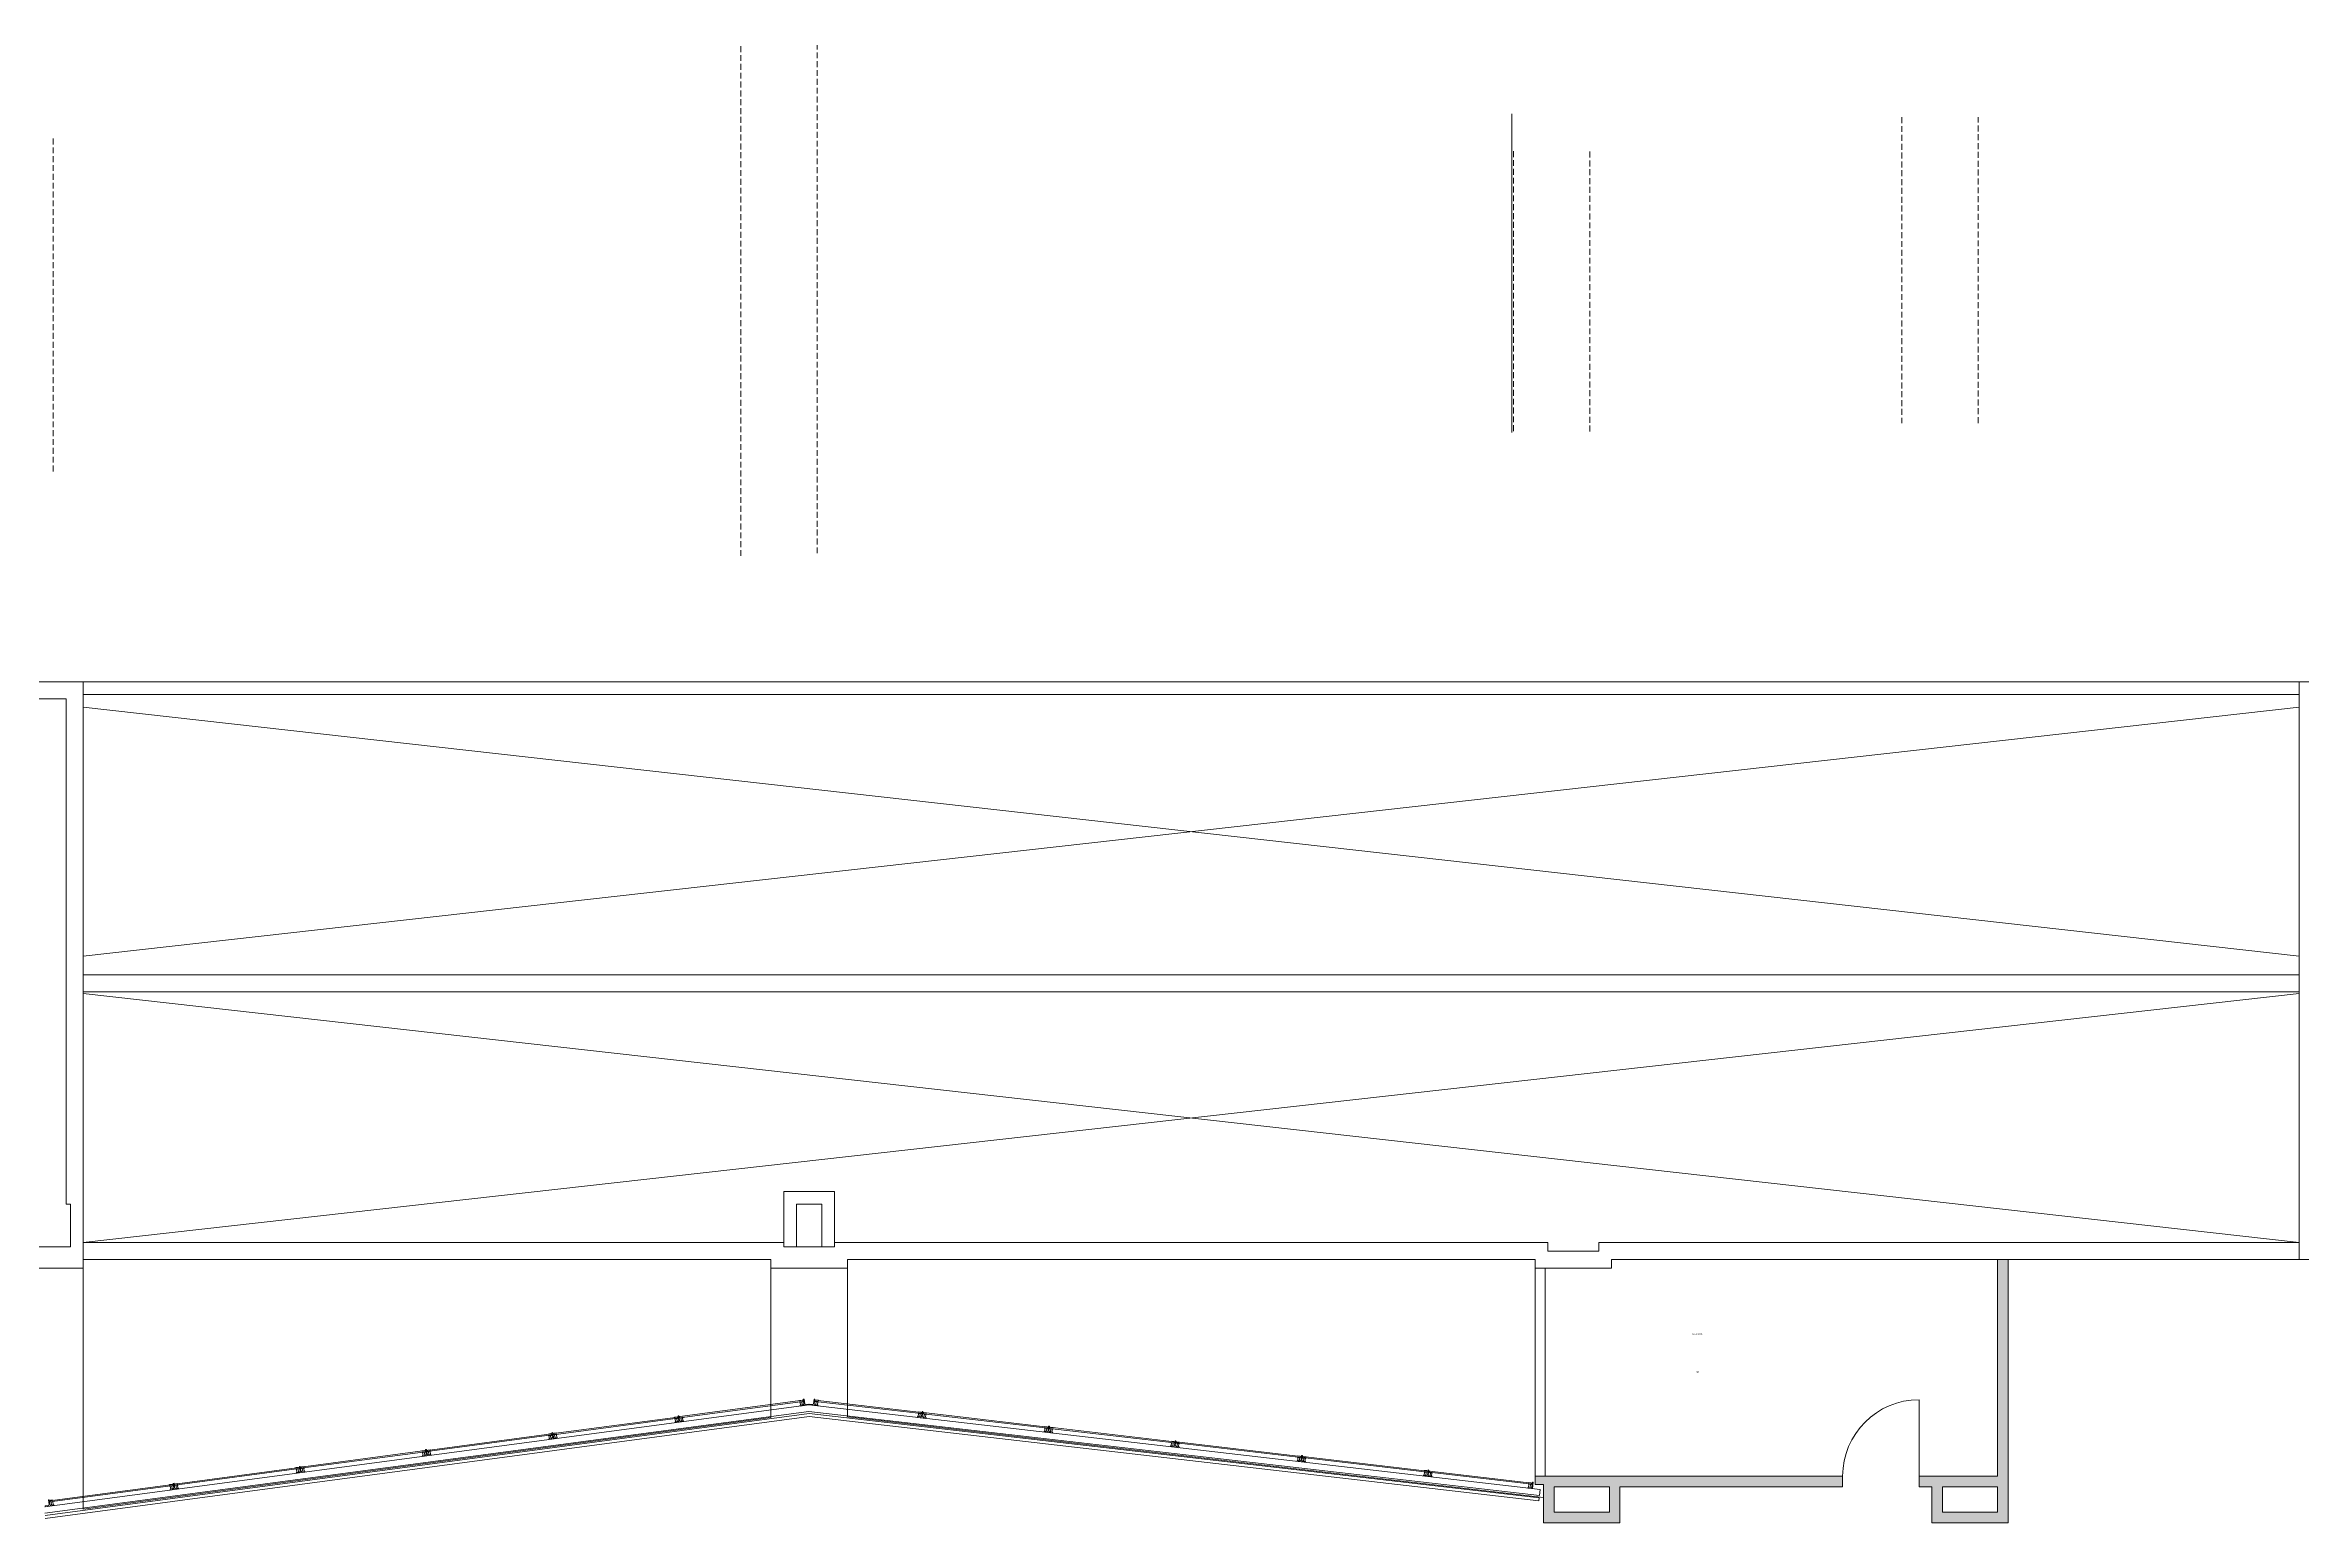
# Model space of a CAD drawing. Header units: inches. Extents: x -31774 to -27465, y 9140 to 11717.
# Drawn here: x -29991 to -28927, y 9804 to 10499 of the extents above; entities that cross this region are included whole.
import ezdxf

# ---------------------------------------------------------------- set-up
doc = ezdxf.new("R2010")
doc.units = ezdxf.units.IN
doc.header["$LTSCALE"] = 5.55
doc.header["$MEASUREMENT"] = 0
doc.linetypes.add('HIDDEN2', pattern=[0.75, 0.5, -0.25])
doc.layers.get('0').update_dxf_attribs({"lineweight": 18})
for name, color, linetype, lineweight in [('00-A+P Awall Full 2nd Level', 8, 'Continuous', 18), ('00-A+P New Door', 2, 'Continuous', 18), ('00-A+P New Floor Line', 5, 'Continuous', 18), ('00-A+P New Rails', 2, 'Continuous', 18), ('00-A+P New Wall', 3, 'Continuous', 18), ('00-A+P NEW WALL HATCH', 253, 'Continuous', 18), ('00-RCP-Bridge Below', 4, 'Continuous', 18), ('A-FLOR-BYND', 8, 'Continuous', 18), ('A-WALL-FULL', 8, 'Continuous', 18), ('A-WALL-FULL-ACC', 8, 'Continuous', 18), ('Beams', 4, 'Continuous', 18)]:
    doc.layers.add(name, color=color, linetype=linetype, lineweight=lineweight)
doc.styles.add('@Arial Unicode MS', font='@Arial Unicode MS')

msp = doc.modelspace()

# ---------------------------------------------------------------- hatches: boundary and pattern name
at = {"layer": '00-A+P NEW WALL HATCH', "linetype": 'Continuous', "lineweight": 0}
h = msp.add_hatch(color=253, dxfattribs=at)
h.paths.add_polyline_path([(-29066.1, 9927.5), (-29071.1, 9927.5), (-29071.1, 9825.5), (-29108.1, 9825.5), (-29108.1, 9820.5), (-29102.1, 9820.5), (-29102.1, 9803.5), (-29066.1, 9803.5)])
h.paths.add_polyline_path([(-29071.1, 9820.5), (-29071.1, 9808.5), (-29097.1, 9808.5), (-29097.1, 9820.5)])
h = msp.add_hatch(color=253, dxfattribs=at)
h.paths.add_polyline_path([(-29144.1, 9825.5), (-29280, 9825.5), (-29289, 9825.5), (-29289, 9821.5), (-29285, 9821.5), (-29285, 9803.5), (-29249, 9803.5), (-29249, 9820.5), (-29144.1, 9820.5)])
h.paths.add_polyline_path([(-29254, 9820.5), (-29254, 9808.5), (-29280, 9808.5), (-29280, 9820.5)])

# ---------------------------------------------------------------- linework, layer by layer
at = {"color": 5, "linetype": 'HIDDEN2', "lineweight": 18}
for p, q in [((-29663.2, 10258.8), (-29663.2, 10499)), ((-29627.2, 10260.1), (-29627.2, 10499.3)), ((-29987.2, 10298.6), (-29987.2, 10455.6)), ((-29116.2, 10465.4), (-29116.2, 10321.4)), ((-29080.2, 10321.4), (-29080.2, 10465.4)), ((-29299.2, 10449.4), (-29299.2, 10317.4)), ((-29263.2, 10317.4), (-29263.2, 10449.4))]:
    msp.add_line(p, q, dxfattribs=at)
at = {"layer": '00-A+P Awall Full 2nd Level'}
for p, q in [((-29289, 9825.5), (-29289, 9923.5)), ((-29284.2, 9825.5), (-29284.2, 9923.5))]:
    msp.add_line(p, q, dxfattribs=at)
at = {"layer": '00-A+P New Door'}
msp.add_line((-29108.1, 9825.5), (-29108.1, 9861.5), dxfattribs=at)
msp.add_arc((-29108.1, 9825.5), 36, 90, 180, dxfattribs=at)
at = {"layer": '00-A+P New Floor Line', "color": 2, "lineweight": 18}
for p, q in [((-29973, 9809.9), (-29973, 9923.5)), ((-29649, 9853.1), (-29649, 9923.5)), ((-29613, 9853.4), (-29613, 9923.5))]:
    msp.add_line(p, q, dxfattribs=at)
at = {"layer": '00-A+P New Floor Line'}
for p, q in [((-29973, 9809.9), (-29649, 9853.1)), ((-29285, 9815.5), (-29613, 9853.4))]:
    msp.add_line(p, q, dxfattribs=at)
at = {"layer": '00-A+P New Rails'}
for p, q in [((-29634, 9861.2), (-29692, 9853.5)), ((-29633.9, 9860.7), (-29692, 9853)), ((-29578.2, 9855), (-29628.2, 9860.7)), ((-29578.1, 9855.5), (-29628.1, 9861.2)), ((-29692.9, 9853.3), (-29751.5, 9845.5)), ((-29692.8, 9852.8), (-29751.4, 9845)), ((-29518.6, 9848.1), (-29577.3, 9854.9)), ((-29518.5, 9848.6), (-29577.2, 9855.4)), ((-29752.4, 9845.4), (-29811, 9837.6)), ((-29752.3, 9844.9), (-29810.9, 9837.1)), ((-29459, 9841.2), (-29517.7, 9848)), ((-29458.9, 9841.7), (-29517.6, 9848.5)), ((-29399.3, 9834.3), (-29458.1, 9841.1)), ((-29399.3, 9834.8), (-29458, 9841.6)), ((-29871.3, 9829.6), (-29929.9, 9821.7)), ((-29871.3, 9829.1), (-29929.9, 9821.2)), ((-29811.9, 9837.5), (-29870.5, 9829.7)), ((-29811.8, 9837), (-29870.4, 9829.2)), ((-29339.7, 9827.4), (-29398.5, 9834.2)), ((-29339.7, 9827.9), (-29398.4, 9834.7)), ((-29988.7, 9813.9), (-29930.8, 9821.6)), ((-29988.7, 9813.4), (-29930.7, 9821.1)), ((-29338.9, 9827.3), (-29290.6, 9821.7)), ((-29338.8, 9827.8), (-29290.5, 9822.2)), ((-29287.2, 9813.8), (-29287, 9815.3))]:
    msp.add_line(p, q, dxfattribs=at)
at = {"layer": '00-A+P New Rails', "color": 2, "lineweight": 18}
for p, q in [((-29634.3, 9861.3), (-29635.5, 9861.1)), ((-29635.5, 9861), (-29634.3, 9861.2)), ((-29635.5, 9861), (-29635.5, 9861.1)), ((-29635.5, 9860.5), (-29634.2, 9860.7)), ((-29635.4, 9860.4), (-29635.5, 9860.5)), ((-29634.2, 9860.5), (-29635.4, 9860.4)), ((-29635, 9858.9), (-29635.2, 9860.4)), ((-29634.3, 9859), (-29634.5, 9860.5)), ((-29634.3, 9861.2), (-29634.3, 9861.3)), ((-29634.2, 9860.5), (-29634.2, 9860.7)), ((-29633.9, 9861.1), (-29634, 9861.2)), ((-29633.9, 9860.8), (-29633.9, 9861.1)), ((-29633.9, 9860.7), (-29633.9, 9860.8)), ((-29633.4, 9861.8), (-29633.8, 9861.7)), ((-29633.8, 9861.7), (-29633.8, 9861.7)), ((-29633.8, 9861.7), (-29633.5, 9859.5)), ((-29633.1, 9859.5), (-29633.4, 9861.8)), ((-29628.7, 9861.8), (-29629, 9859.6)), ((-29628.3, 9861.8), (-29628.7, 9861.8)), ((-29628.7, 9861.8), (-29628.7, 9861.8)), ((-29628.6, 9859.5), (-29628.3, 9861.8)), ((-29628.3, 9860.8), (-29628.2, 9861.2)), ((-29628.3, 9860.8), (-29628.2, 9860.7)), ((-29628.2, 9861.2), (-29628.1, 9861.2)), ((-29626.7, 9860.6), (-29627.9, 9860.7)), ((-29627.9, 9860.6), (-29627.9, 9860.7)), ((-29627.9, 9860.6), (-29626.7, 9860.4)), ((-29627.8, 9861.3), (-29626.6, 9861.2)), ((-29627.8, 9861.2), (-29627.8, 9861.3)), ((-29626.6, 9861.1), (-29627.8, 9861.2)), ((-29627.8, 9859.1), (-29627.7, 9860.6)), ((-29627.1, 9859), (-29626.9, 9860.5)), ((-29626.7, 9860.4), (-29626.7, 9860.6)), ((-29626.6, 9861.1), (-29626.6, 9861.2)), ((-29631, 9855), (-29991, 9807)), ((-29631, 9853.5), (-29991, 9805.5)), ((-29693.2, 9853.4), (-29694.5, 9853.3)), ((-29694.5, 9853.1), (-29693.2, 9853.3)), ((-29694.5, 9853.1), (-29694.5, 9853.3)), ((-29694.4, 9852.6), (-29693.2, 9852.8)), ((-29693.1, 9852.7), (-29694.4, 9852.5)), ((-29694.4, 9852.5), (-29694.4, 9852.6)), ((-29692.8, 9851.2), (-29694.2, 9851)), ((-29694.1, 9850.7), (-29694.2, 9851)), ((-29693.9, 9851.1), (-29694.1, 9852.5)), ((-29694.1, 9850.7), (-29690.2, 9851.2)), ((-29690.2, 9851.2), (-29694.1, 9850.7)), ((-29693.2, 9851.2), (-29693.4, 9852.6)), ((-29693.2, 9853.3), (-29693.2, 9853.4)), ((-29693.1, 9852.7), (-29693.2, 9852.8)), ((-29692.8, 9853.3), (-29692.9, 9853.3)), ((-29692.8, 9852.9), (-29692.8, 9853.3)), ((-29692.8, 9852.8), (-29692.8, 9852.9)), ((-29692.4, 9853.9), (-29692.7, 9853.9)), ((-29692.7, 9853.9), (-29692.7, 9853.9)), ((-29692.7, 9853.9), (-29692.4, 9851.6)), ((-29692.1, 9851.7), (-29692.4, 9853.9)), ((-29692.1, 9853.4), (-29692, 9853.5)), ((-29692, 9853), (-29692.1, 9853.4)), ((-29692, 9853), (-29692, 9853)), ((-29691.7, 9853.6), (-29690.5, 9853.8)), ((-29690.5, 9853.7), (-29691.7, 9853.5)), ((-29691.7, 9853.5), (-29691.7, 9853.6)), ((-29690.4, 9853.2), (-29691.7, 9853)), ((-29691.6, 9852.9), (-29691.7, 9853)), ((-29691.6, 9852.9), (-29690.4, 9853)), ((-29690.2, 9851.6), (-29691.6, 9851.4)), ((-29691.2, 9851.4), (-29691.4, 9852.9)), ((-29690.5, 9851.5), (-29690.7, 9853)), ((-29690.5, 9853.7), (-29690.5, 9853.8)), ((-29690.4, 9853), (-29690.4, 9853.2)), ((-29690.2, 9851.2), (-29690.2, 9851.6)), ((-29633.8, 9859.1), (-29635.2, 9858.9)), ((-29635.2, 9858.5), (-29631.2, 9859)), ((-29631.2, 9859), (-29635.2, 9858.5)), ((-29635.2, 9858.5), (-29635.2, 9858.9)), ((-29631.3, 9859.4), (-29632.7, 9859.2)), ((-29631.2, 9859), (-29631.3, 9859.4)), ((-29287, 9815.3), (-29631, 9855)), ((-29287.2, 9813.8), (-29631, 9853.5)), ((-29630.9, 9859), (-29630.8, 9859.4)), ((-29630.9, 9859), (-29626.9, 9858.6)), ((-29626.9, 9858.6), (-29630.9, 9859)), ((-29629.4, 9859.2), (-29630.8, 9859.4)), ((-29626.8, 9858.9), (-29628.3, 9859.1)), ((-29626.9, 9858.6), (-29626.8, 9858.9)), ((-29578.5, 9853.4), (-29579.9, 9853.5)), ((-29579.9, 9853.1), (-29579.9, 9853.5)), ((-29579.9, 9853.1), (-29576, 9852.7)), ((-29576, 9852.7), (-29579.9, 9853.1)), ((-29579.7, 9855.6), (-29579.6, 9855.8)), ((-29579.7, 9855.6), (-29578.4, 9855.5)), ((-29579.7, 9855.1), (-29578.5, 9855)), ((-29579.7, 9855), (-29579.7, 9855.1)), ((-29578.5, 9854.9), (-29579.7, 9855)), ((-29578.4, 9855.6), (-29579.6, 9855.8)), ((-29579.6, 9853.5), (-29579.5, 9855)), ((-29578.9, 9853.4), (-29578.7, 9854.9)), ((-29578.5, 9854.9), (-29578.5, 9855)), ((-29578.4, 9855.5), (-29578.4, 9855.6)), ((-29578.2, 9855), (-29578.1, 9855)), ((-29577.8, 9855.9), (-29578.1, 9853.7)), ((-29578, 9855.4), (-29578.1, 9855.5)), ((-29578.1, 9855), (-29578, 9855.4)), ((-29577.4, 9855.9), (-29577.8, 9855.9)), ((-29577.8, 9855.9), (-29577.8, 9855.9)), ((-29577.7, 9853.6), (-29577.4, 9855.9)), ((-29577.3, 9855.3), (-29577.2, 9855.4)), ((-29577.3, 9854.9), (-29577.3, 9855.3)), ((-29577.3, 9854.9), (-29577.3, 9854.9)), ((-29575.9, 9853.1), (-29577.3, 9853.2)), ((-29575.7, 9854.7), (-29577, 9854.8)), ((-29577, 9854.7), (-29577, 9854.8)), ((-29577, 9854.7), (-29575.7, 9854.6)), ((-29576.9, 9855.4), (-29575.7, 9855.3)), ((-29576.9, 9855.3), (-29576.9, 9855.4)), ((-29575.7, 9855.2), (-29576.9, 9855.3)), ((-29576.9, 9853.2), (-29576.7, 9854.7)), ((-29576.2, 9853.1), (-29576, 9854.6)), ((-29576, 9852.7), (-29575.9, 9853.1)), ((-29575.7, 9855.2), (-29575.7, 9855.3)), ((-29575.7, 9854.6), (-29575.7, 9854.7)), ((-29752.7, 9845.5), (-29753.9, 9845.3)), ((-29753.9, 9845.2), (-29752.7, 9845.4)), ((-29753.9, 9845.2), (-29753.9, 9845.3)), ((-29753.9, 9844.7), (-29752.6, 9844.9)), ((-29753.8, 9844.6), (-29753.9, 9844.7)), ((-29752.6, 9844.7), (-29753.8, 9844.6)), ((-29753.4, 9843.1), (-29753.6, 9844.6)), ((-29752.2, 9843.3), (-29753.6, 9843.1)), ((-29753.6, 9842.7), (-29749.6, 9843.3)), ((-29749.6, 9843.3), (-29753.6, 9842.7)), ((-29753.6, 9842.7), (-29753.6, 9843.1)), ((-29752.7, 9843.2), (-29752.9, 9844.7)), ((-29752.7, 9845.4), (-29752.7, 9845.5)), ((-29752.6, 9844.7), (-29752.6, 9844.9)), ((-29752.3, 9845.4), (-29752.4, 9845.4)), ((-29752.3, 9845), (-29752.3, 9845.4)), ((-29752.3, 9844.9), (-29752.3, 9845)), ((-29751.8, 9846), (-29752.2, 9845.9)), ((-29752.2, 9845.9), (-29752.2, 9845.9)), ((-29752.2, 9845.9), (-29751.9, 9843.7)), ((-29751.5, 9843.8), (-29751.8, 9846)), ((-29751.5, 9845.1), (-29751.6, 9845.5)), ((-29751.6, 9845.5), (-29751.5, 9845.5)), ((-29751.5, 9845.1), (-29751.4, 9845)), ((-29751.2, 9845.7), (-29750, 9845.9)), ((-29750, 9845.7), (-29751.2, 9845.6)), ((-29751.2, 9845.6), (-29751.2, 9845.7)), ((-29749.9, 9845.2), (-29751.1, 9845.1)), ((-29751.1, 9844.9), (-29749.9, 9845.1)), ((-29751.1, 9844.9), (-29751.1, 9845.1)), ((-29749.7, 9843.6), (-29751.1, 9843.4)), ((-29750.7, 9843.5), (-29750.9, 9845)), ((-29749.9, 9843.6), (-29750.1, 9845.1)), ((-29750, 9845.7), (-29750, 9845.9)), ((-29749.9, 9845.1), (-29749.9, 9845.2)), ((-29749.6, 9843.3), (-29749.7, 9843.6)), ((-29518.9, 9846.5), (-29520.3, 9846.6)), ((-29520.3, 9846.3), (-29520.3, 9846.6)), ((-29520.3, 9846.3), (-29516.4, 9845.8)), ((-29516.4, 9845.8), (-29520.3, 9846.3)), ((-29520.1, 9848.2), (-29518.9, 9848.1)), ((-29520.1, 9848.1), (-29520.1, 9848.2)), ((-29518.9, 9848), (-29520.1, 9848.1)), ((-29518.8, 9848.7), (-29520, 9848.9)), ((-29520, 9848.7), (-29520, 9848.9)), ((-29520, 9848.7), (-29518.8, 9848.6)), ((-29520, 9846.6), (-29519.9, 9848.1)), ((-29519.3, 9846.5), (-29519.1, 9848)), ((-29518.9, 9848), (-29518.9, 9848.1)), ((-29518.8, 9848.6), (-29518.8, 9848.7)), ((-29518.6, 9848.1), (-29518.5, 9848.1)), ((-29518.4, 9848.5), (-29518.5, 9848.6)), ((-29518.5, 9848.1), (-29518.4, 9848.5)), ((-29518.2, 9849), (-29518.4, 9846.8)), ((-29517.8, 9849), (-29518.2, 9849)), ((-29518.2, 9849), (-29518.2, 9849)), ((-29518.1, 9846.8), (-29517.8, 9849)), ((-29517.7, 9848.4), (-29517.6, 9848.5)), ((-29517.7, 9848), (-29517.7, 9848.4)), ((-29517.7, 9848), (-29517.7, 9848)), ((-29516.3, 9846.2), (-29517.7, 9846.3)), ((-29516.1, 9847.8), (-29517.4, 9847.9)), ((-29517.4, 9847.8), (-29517.4, 9847.9)), ((-29517.4, 9847.8), (-29516.1, 9847.7)), ((-29517.3, 9848.6), (-29516.1, 9848.4)), ((-29517.3, 9848.4), (-29517.3, 9848.6)), ((-29516.1, 9848.3), (-29517.3, 9848.4)), ((-29517.3, 9846.3), (-29517.1, 9847.8)), ((-29516.6, 9846.2), (-29516.4, 9847.7)), ((-29516.4, 9845.8), (-29516.3, 9846.2)), ((-29516.1, 9848.3), (-29516.1, 9848.4)), ((-29516.1, 9847.7), (-29516.1, 9847.8)), ((-29459.3, 9839.6), (-29460.7, 9839.7)), ((-29460.7, 9839.4), (-29460.7, 9839.7)), ((-29460.7, 9839.4), (-29456.8, 9838.9)), ((-29456.8, 9838.9), (-29460.7, 9839.4)), ((-29460.5, 9841.4), (-29459.3, 9841.2)), ((-29460.5, 9841.2), (-29460.5, 9841.4)), ((-29459.3, 9841.1), (-29460.5, 9841.2)), ((-29459.2, 9841.8), (-29460.4, 9842)), ((-29460.4, 9841.9), (-29460.4, 9842)), ((-29460.4, 9841.9), (-29459.2, 9841.7)), ((-29460.4, 9839.7), (-29460.3, 9841.2)), ((-29459.7, 9839.6), (-29459.5, 9841.1)), ((-29459.3, 9841.1), (-29459.3, 9841.2)), ((-29459.2, 9841.7), (-29459.2, 9841.8)), ((-29459, 9841.2), (-29458.9, 9841.2)), ((-29458.8, 9841.6), (-29458.9, 9841.7)), ((-29458.9, 9841.2), (-29458.8, 9841.6)), ((-29458.6, 9842.1), (-29458.8, 9839.9)), ((-29458.2, 9842.1), (-29458.6, 9842.1)), ((-29458.6, 9842.1), (-29458.6, 9842.1)), ((-29458.5, 9839.9), (-29458.2, 9842.1)), ((-29458.1, 9841.5), (-29458, 9841.6)), ((-29458.1, 9841.1), (-29458.1, 9841.5)), ((-29458.1, 9841.1), (-29458.1, 9841.1)), ((-29456.7, 9839.3), (-29458.1, 9839.4)), ((-29456.5, 9840.9), (-29457.8, 9841)), ((-29457.8, 9840.9), (-29457.8, 9841)), ((-29457.8, 9840.9), (-29456.5, 9840.8)), ((-29457.7, 9841.7), (-29456.5, 9841.5)), ((-29457.7, 9841.5), (-29457.7, 9841.7)), ((-29456.5, 9841.4), (-29457.7, 9841.5)), ((-29457.7, 9839.4), (-29457.5, 9840.9)), ((-29457, 9839.3), (-29456.8, 9840.8)), ((-29456.8, 9838.9), (-29456.7, 9839.3)), ((-29456.5, 9841.4), (-29456.5, 9841.5)), ((-29456.5, 9840.8), (-29456.5, 9840.9)), ((-29871.7, 9829.6), (-29872.9, 9829.5)), ((-29872.9, 9829.3), (-29871.6, 9829.5)), ((-29872.9, 9829.3), (-29872.9, 9829.5)), ((-29872.8, 9828.8), (-29871.6, 9829)), ((-29871.6, 9828.9), (-29872.8, 9828.7)), ((-29872.8, 9828.7), (-29872.8, 9828.8)), ((-29872.3, 9827.3), (-29872.5, 9828.8)), ((-29871.6, 9827.4), (-29871.8, 9828.9)), ((-29871.6, 9829.5), (-29871.7, 9829.6)), ((-29871.6, 9828.9), (-29871.6, 9829)), ((-29871.3, 9829.5), (-29871.3, 9829.6)), ((-29871.2, 9829.1), (-29871.3, 9829.5)), ((-29871.3, 9829.1), (-29871.2, 9829.1)), ((-29870.8, 9830.1), (-29871.1, 9830.1)), ((-29871.1, 9830.1), (-29871.1, 9830.1)), ((-29871.1, 9830.1), (-29870.8, 9827.8)), ((-29870.5, 9827.9), (-29870.8, 9830.1)), ((-29870.5, 9829.6), (-29870.5, 9829.7)), ((-29870.5, 9829.2), (-29870.5, 9829.6)), ((-29870.5, 9829.2), (-29870.4, 9829.2)), ((-29870.2, 9829.8), (-29868.9, 9830)), ((-29868.9, 9829.9), (-29870.2, 9829.7)), ((-29870.2, 9829.7), (-29870.2, 9829.8)), ((-29868.8, 9829.4), (-29870.1, 9829.2)), ((-29870.1, 9829.1), (-29868.8, 9829.3)), ((-29870.1, 9829.1), (-29870.1, 9829.2)), ((-29869.6, 9827.6), (-29869.8, 9829.1)), ((-29868.9, 9827.7), (-29869.1, 9829.2)), ((-29868.9, 9829.9), (-29868.9, 9830)), ((-29868.8, 9829.3), (-29868.8, 9829.4)), ((-29812.2, 9837.6), (-29813.4, 9837.4)), ((-29813.4, 9837.3), (-29812.2, 9837.4)), ((-29813.4, 9837.3), (-29813.4, 9837.4)), ((-29813.3, 9836.8), (-29812.1, 9836.9)), ((-29812.1, 9836.8), (-29813.3, 9836.7)), ((-29813.3, 9836.7), (-29813.3, 9836.8)), ((-29812.9, 9835.2), (-29813.1, 9836.7)), ((-29811.7, 9835.4), (-29813.1, 9835.2)), ((-29813.1, 9834.8), (-29809.1, 9835.3)), ((-29809.1, 9835.3), (-29813.1, 9834.8)), ((-29813.1, 9834.8), (-29813.1, 9835.2)), ((-29812.1, 9835.3), (-29812.3, 9836.8)), ((-29812.2, 9837.4), (-29812.2, 9837.6)), ((-29812.1, 9836.8), (-29812.1, 9836.9)), ((-29811.8, 9837.4), (-29811.9, 9837.5)), ((-29811.7, 9837.1), (-29811.8, 9837.4)), ((-29811.8, 9837), (-29811.7, 9837.1)), ((-29811.3, 9838.1), (-29811.7, 9838)), ((-29811.7, 9838), (-29811.7, 9838)), ((-29811.7, 9838), (-29811.4, 9835.8)), ((-29811, 9835.8), (-29811.3, 9838.1)), ((-29811, 9837.5), (-29811, 9837.6)), ((-29811, 9837.2), (-29811, 9837.5)), ((-29811, 9837.2), (-29810.9, 9837.1)), ((-29810.7, 9837.8), (-29809.5, 9837.9)), ((-29809.4, 9837.8), (-29810.7, 9837.6)), ((-29810.7, 9837.6), (-29810.7, 9837.8)), ((-29809.4, 9837.3), (-29810.6, 9837.1)), ((-29810.6, 9837), (-29809.4, 9837.2)), ((-29810.6, 9837), (-29810.6, 9837.1)), ((-29809.2, 9835.7), (-29810.6, 9835.5)), ((-29810.1, 9835.6), (-29810.3, 9837.1)), ((-29809.4, 9835.7), (-29809.6, 9837.1)), ((-29809.4, 9837.8), (-29809.5, 9837.9)), ((-29809.4, 9837.2), (-29809.4, 9837.3)), ((-29809.1, 9835.3), (-29809.2, 9835.7)), ((-29399.7, 9832.7), (-29401.1, 9832.9)), ((-29401.1, 9832.5), (-29401.1, 9832.9)), ((-29401.1, 9832.5), (-29397.2, 9832)), ((-29397.2, 9832), (-29401.1, 9832.5)), ((-29400.9, 9834.5), (-29399.7, 9834.3)), ((-29400.9, 9834.3), (-29400.9, 9834.5)), ((-29399.7, 9834.2), (-29400.9, 9834.3)), ((-29399.6, 9834.9), (-29400.8, 9835.1)), ((-29400.8, 9835), (-29400.8, 9835.1)), ((-29400.8, 9835), (-29399.6, 9834.8)), ((-29400.8, 9832.8), (-29400.7, 9834.3)), ((-29400.1, 9832.7), (-29399.9, 9834.2)), ((-29399.7, 9834.2), (-29399.7, 9834.3)), ((-29399.6, 9834.8), (-29399.6, 9834.9)), ((-29399.2, 9834.7), (-29399.3, 9834.8)), ((-29399.3, 9834.3), (-29399.2, 9834.7)), ((-29399.3, 9834.3), (-29399.3, 9834.3)), ((-29399, 9835.2), (-29399.2, 9833)), ((-29398.6, 9835.2), (-29399, 9835.2)), ((-29399, 9835.2), (-29399, 9835.2)), ((-29398.9, 9833), (-29398.6, 9835.2)), ((-29398.5, 9834.6), (-29398.4, 9834.7)), ((-29398.5, 9834.3), (-29398.5, 9834.6)), ((-29398.5, 9834.3), (-29398.5, 9834.2)), ((-29397.1, 9832.4), (-29398.5, 9832.6)), ((-29396.9, 9834), (-29398.2, 9834.1)), ((-29398.2, 9834), (-29398.2, 9834.1)), ((-29398.2, 9834), (-29396.9, 9833.9)), ((-29398.1, 9834.8), (-29396.9, 9834.6)), ((-29398.1, 9834.6), (-29398.1, 9834.8)), ((-29396.9, 9834.5), (-29398.1, 9834.6)), ((-29398.1, 9832.5), (-29397.9, 9834)), ((-29397.4, 9832.4), (-29397.2, 9833.9)), ((-29397.2, 9832), (-29397.1, 9832.4)), ((-29396.9, 9834.5), (-29396.9, 9834.6)), ((-29396.9, 9833.9), (-29396.9, 9834)), ((-29340, 9828.1), (-29341.2, 9828.2)), ((-29341.2, 9828.1), (-29341.2, 9828.2)), ((-29341.2, 9828.1), (-29340, 9827.9)), ((-29339.4, 9828.4), (-29339.6, 9826.1)), ((-29339, 9828.3), (-29339.4, 9828.4)), ((-29339.4, 9828.4), (-29339.4, 9828.4)), ((-29339.3, 9826.1), (-29339, 9828.3)), ((-29931.1, 9821.7), (-29932.4, 9821.5)), ((-29932.4, 9821.4), (-29931.1, 9821.6)), ((-29932.4, 9821.4), (-29932.4, 9821.5)), ((-29932.3, 9820.9), (-29931, 9821.1)), ((-29931, 9821), (-29932.3, 9820.8)), ((-29932.3, 9820.8), (-29932.3, 9820.9)), ((-29930.6, 9819.5), (-29932.1, 9819.3)), ((-29932, 9818.9), (-29932.1, 9819.3)), ((-29931.8, 9819.3), (-29932, 9820.8)), ((-29932, 9818.9), (-29928.1, 9819.5)), ((-29928.1, 9819.5), (-29932, 9818.9)), ((-29931.1, 9819.4), (-29931.3, 9820.9)), ((-29931.1, 9821.6), (-29931.1, 9821.7)), ((-29931, 9821), (-29931, 9821.1)), ((-29930.7, 9821.6), (-29930.8, 9821.6)), ((-29930.7, 9821.2), (-29930.7, 9821.6)), ((-29930.7, 9821.1), (-29930.7, 9821.2)), ((-29930.2, 9822.2), (-29930.6, 9822.1)), ((-29930.6, 9822.1), (-29930.6, 9822.1)), ((-29930.6, 9822.1), (-29930.3, 9819.9)), ((-29930, 9820), (-29930.2, 9822.2)), ((-29929.9, 9821.3), (-29930, 9821.7)), ((-29930, 9821.7), (-29929.9, 9821.7)), ((-29929.9, 9821.3), (-29929.9, 9821.2)), ((-29929.6, 9821.9), (-29928.4, 9822.1)), ((-29928.4, 9821.9), (-29929.6, 9821.8)), ((-29929.6, 9821.8), (-29929.6, 9821.9)), ((-29928.3, 9821.4), (-29929.6, 9821.3)), ((-29929.5, 9821.2), (-29929.6, 9821.3)), ((-29929.5, 9821.2), (-29928.3, 9821.3)), ((-29928.1, 9819.8), (-29929.5, 9819.6)), ((-29929.1, 9819.7), (-29929.3, 9821.2)), ((-29928.4, 9819.8), (-29928.6, 9821.3)), ((-29928.4, 9821.9), (-29928.4, 9822.1)), ((-29928.3, 9821.3), (-29928.3, 9821.4)), ((-29928.1, 9819.5), (-29928.1, 9819.8)), ((-29871.2, 9827.4), (-29872.6, 9827.2)), ((-29872.5, 9826.9), (-29872.6, 9827.2)), ((-29872.5, 9826.9), (-29868.6, 9827.4)), ((-29868.6, 9827.4), (-29872.5, 9826.9)), ((-29868.6, 9827.8), (-29870.1, 9827.6)), ((-29868.6, 9827.4), (-29868.6, 9827.8)), ((-29340.1, 9825.8), (-29341.5, 9826)), ((-29341.5, 9825.6), (-29341.5, 9826)), ((-29341.5, 9825.6), (-29337.6, 9825.1)), ((-29337.6, 9825.1), (-29341.5, 9825.6)), ((-29341.3, 9827.6), (-29340.1, 9827.4)), ((-29341.3, 9827.4), (-29341.3, 9827.6)), ((-29340.1, 9827.3), (-29341.3, 9827.4)), ((-29341.2, 9825.9), (-29341.1, 9827.4)), ((-29340.5, 9825.8), (-29340.3, 9827.3)), ((-29340.1, 9827.3), (-29340.1, 9827.4)), ((-29340, 9827.9), (-29340, 9828.1)), ((-29339.6, 9827.8), (-29339.7, 9827.9)), ((-29339.7, 9827.4), (-29339.6, 9827.8)), ((-29339.7, 9827.4), (-29339.7, 9827.4)), ((-29338.9, 9827.7), (-29338.8, 9827.8)), ((-29338.9, 9827.4), (-29338.9, 9827.7)), ((-29338.9, 9827.4), (-29338.9, 9827.3)), ((-29337.5, 9825.5), (-29338.9, 9825.7)), ((-29337.3, 9827.1), (-29338.6, 9827.3)), ((-29338.6, 9827.1), (-29338.6, 9827.3)), ((-29338.6, 9827.1), (-29337.3, 9827)), ((-29338.5, 9827.9), (-29337.3, 9827.7)), ((-29338.5, 9827.8), (-29338.5, 9827.9)), ((-29337.3, 9827.6), (-29338.5, 9827.8)), ((-29338.5, 9825.6), (-29338.3, 9827.1)), ((-29337.8, 9825.5), (-29337.6, 9827)), ((-29337.6, 9825.1), (-29337.5, 9825.5)), ((-29337.3, 9827.6), (-29337.3, 9827.7)), ((-29337.3, 9827), (-29337.3, 9827.1)), ((-29292.4, 9819.9), (-29292.3, 9820.3)), ((-29290.2, 9819.7), (-29292.4, 9819.9)), ((-29290.9, 9820.1), (-29292.3, 9820.3)), ((-29292.2, 9821.9), (-29290.9, 9821.7)), ((-29292.2, 9821.8), (-29292.2, 9821.9)), ((-29290.9, 9821.6), (-29292.2, 9821.8)), ((-29290.8, 9822.4), (-29292.1, 9822.5)), ((-29292.1, 9822.4), (-29292.1, 9822.5)), ((-29292.1, 9822.4), (-29290.9, 9822.2)), ((-29292.1, 9820.2), (-29291.9, 9821.7)), ((-29291.3, 9820.2), (-29291.2, 9821.7)), ((-29290.9, 9822.2), (-29290.8, 9822.4)), ((-29290.9, 9821.6), (-29290.9, 9821.7)), ((-29290.6, 9821.7), (-29290.5, 9821.8)), ((-29290.2, 9822.7), (-29290.5, 9820.4)), ((-29290.5, 9822.1), (-29290.5, 9822.2)), ((-29290.5, 9821.8), (-29290.5, 9822.1)), ((-29289.9, 9822.6), (-29290.2, 9822.7)), ((-29290.2, 9822.7), (-29290.2, 9822.7)), ((-29290.2, 9819.7), (-29289.9, 9822.6)), ((-29989.4, 9811.7), (-29990.9, 9811.5)), ((-29990.8, 9811.1), (-29990.9, 9811.5)), ((-29990.8, 9811.1), (-29986.8, 9811.6)), ((-29986.8, 9811.6), (-29990.8, 9811.1)), ((-29989, 9814.4), (-29989.4, 9814.3)), ((-29989.4, 9814.3), (-29989.1, 9812.1)), ((-29988.7, 9812.1), (-29989, 9814.4)), ((-29988.8, 9813.8), (-29988.7, 9813.9)), ((-29988.7, 9813.5), (-29988.8, 9813.8)), ((-29988.7, 9813.5), (-29988.7, 9813.4)), ((-29988.4, 9814.1), (-29987.2, 9814.2)), ((-29987.2, 9814.1), (-29988.4, 9813.9)), ((-29988.4, 9813.9), (-29988.4, 9814.1)), ((-29987.1, 9813.6), (-29988.3, 9813.4)), ((-29988.3, 9813.3), (-29987.1, 9813.5)), ((-29988.3, 9813.3), (-29988.3, 9813.4)), ((-29986.9, 9812), (-29988.3, 9811.8)), ((-29987.9, 9811.9), (-29988.1, 9813.4)), ((-29987.1, 9812), (-29987.3, 9813.5)), ((-29987.2, 9814.1), (-29987.2, 9814.2)), ((-29987.1, 9813.5), (-29987.1, 9813.6)), ((-29986.8, 9811.6), (-29986.9, 9812))]:
    msp.add_line(p, q, dxfattribs=at)
at = {"layer": '00-A+P New Rails', "color": 1, "lineweight": 18}
for p, q in [((-29631.1, 9859.1), (-29991.1, 9811.1)), ((-29631.1, 9856), (-29991.1, 9808)), ((-29286.6, 9819.2), (-29631.1, 9859.1)), ((-29286.9, 9816.3), (-29631.1, 9856)), ((-29286.9, 9816.3), (-29286.6, 9819.2))]:
    msp.add_line(p, q, dxfattribs=at)
at = {"layer": '00-A+P New Rails', "color": 2, "lineweight": 18}
for centre, start, end in [((-29692.8, 9851.6), 277.5947, 7.5947), ((-29691.7, 9851.7), 187.5947, 277.5946), ((-29633.9, 9859.4), 277.5947, 7.5947), ((-29632.8, 9859.6), 187.5947, 277.5946), ((-29629.3, 9859.6), 263.4055, 353.4055), ((-29628.2, 9859.5), 173.4056, 263.4055), ((-29578.4, 9853.7), 263.4055, 353.4055), ((-29577.3, 9853.6), 173.4056, 263.4055), ((-29752.3, 9843.7), 277.5947, 7.5947), ((-29751.2, 9843.8), 187.5947, 277.5946), ((-29518.8, 9846.8), 263.4055, 353.4055), ((-29517.7, 9846.7), 173.4056, 263.4055), ((-29459.2, 9839.9), 263.4055, 353.4055), ((-29458.1, 9839.8), 173.4056, 263.4055), ((-29811.7, 9835.7), 277.5947, 7.5947), ((-29810.6, 9835.9), 187.5947, 277.5946), ((-29399.6, 9833.1), 263.4055, 353.4055), ((-29398.5, 9832.9), 173.4056, 263.4055), ((-29930.7, 9819.9), 277.5947, 7.5947), ((-29929.6, 9820), 187.5947, 277.5946), ((-29871.2, 9827.8), 277.5947, 7.5947), ((-29870.1, 9827.9), 187.5947, 277.5946), ((-29340, 9826.2), 263.4055, 353.4055), ((-29338.9, 9826), 173.4056, 263.4055), ((-29290.9, 9820.5), 263.4055, 353.4055), ((-29989.5, 9812), 277.5947, 7.5947), ((-29988.4, 9812.2), 187.5947, 277.5946)]:
    msp.add_arc(centre, 0.375, start, end, dxfattribs=at)
at = {"layer": '00-A+P New Wall'}
for p, q in [((-29071.1, 9927.5), (-29071.1, 9825.5)), ((-29066.1, 9927.5), (-29066.1, 9803.5)), ((-29289, 9821.5), (-29289, 9825.5)), ((-29289, 9825.5), (-29280, 9825.5)), ((-29289, 9821.5), (-29285, 9821.5)), ((-29285, 9821.5), (-29285, 9803.5)), ((-29144.1, 9825.5), (-29280, 9825.5)), ((-29280, 9820.5), (-29280, 9808.5)), ((-29254, 9820.5), (-29280, 9820.5)), ((-29254, 9820.5), (-29254, 9808.5)), ((-29249, 9820.5), (-29249, 9803.5)), ((-29144.1, 9820.5), (-29249, 9820.5)), ((-29144.1, 9820.5), (-29144.1, 9825.5)), ((-29108.1, 9820.5), (-29108.1, 9825.5)), ((-29071.1, 9825.5), (-29108.1, 9825.5)), ((-29102.1, 9820.5), (-29108.1, 9820.5)), ((-29102.1, 9820.5), (-29102.1, 9803.5)), ((-29097.1, 9820.5), (-29097.1, 9808.5)), ((-29071.1, 9820.5), (-29097.1, 9820.5)), ((-29071.1, 9820.5), (-29071.1, 9808.5)), ((-29280, 9808.5), (-29254, 9808.5)), ((-29097.1, 9808.5), (-29071.1, 9808.5)), ((-29285, 9803.5), (-29249, 9803.5)), ((-29102.1, 9803.5), (-29066.1, 9803.5))]:
    msp.add_line(p, q, dxfattribs=at)
at = {"layer": '00-RCP-Bridge Below'}
for p, q in [((-29649, 9853.1), (-29973, 9809.9)), ((-29649, 9853.1), (-29973, 9809.9)), ((-29285, 9815.5), (-29613, 9853.4))]:
    msp.add_line(p, q, dxfattribs=at)
at = {"layer": 'A-FLOR-BYND'}
for p, q in [((-29973, 10070.4), (-28929, 10187.6)), ((-29973, 10187.6), (-28929, 10070.4)), ((-29973, 9935.5), (-28929, 10052.7)), ((-29973, 10052.7), (-28929, 9935.5))]:
    msp.add_line(p, q, dxfattribs=at)
at = {"layer": 'A-WALL-FULL'}
for p, q in [((-29973, 10199.5), (-28929, 10199.5)), ((-29973, 10193.5), (-28929, 10193.5))]:
    msp.add_line(p, q, dxfattribs=at)
at = {"layer": 'A-WALL-FULL-ACC'}
for p, q in [((-29981, 10191.5), (-30700, 10191.5)), ((-29981, 9953.5), (-29981, 10191.5)), ((-28929, 10199.5), (-28929, 9927.5)), ((-28199, 10199.5), (-28929, 10199.5)), ((-28929, 10061.5), (-29973, 10061.5)), ((-28929, 10053.5), (-29973, 10053.5)), ((-29643, 9933.5), (-29643, 9959.5)), ((-29643, 9959.5), (-29619, 9959.5)), ((-29619, 9959.5), (-29619, 9933.5)), ((-29979, 9953.5), (-29981, 9953.5)), ((-29979, 9933.5), (-29979, 9953.5)), ((-29637, 9933.5), (-29637, 9953.5)), ((-29637, 9953.5), (-29625, 9953.5)), ((-29625, 9953.5), (-29625, 9933.5)), ((-29973, 9935.5), (-29643, 9935.5)), ((-29259, 9935.5), (-28929, 9935.5)), ((-29259, 9931.5), (-29259, 9935.5)), ((-30003, 9933.5), (-29979, 9933.5)), ((-29973, 9927.5), (-29649, 9927.5)), ((-29973, 9923.5), (-29973, 9927.5)), ((-29649, 9923.5), (-29649, 9927.5)), ((-29643, 9933.5), (-29619, 9933.5)), ((-29613, 9927.5), (-29289, 9927.5)), ((-29613, 9923.5), (-29613, 9927.5)), ((-29289, 9923.5), (-29289, 9927.5)), ((-29253, 9927.5), (-28181, 9927.5)), ((-29253, 9927.5), (-29253, 9923.5)), ((-30009, 9923.5), (-29973, 9923.5)), ((-29649, 9923.5), (-29613, 9923.5)), ((-29289, 9923.5), (-29253, 9923.5))]:
    msp.add_line(p, q, dxfattribs=at)
for points in [[(-29973, 9927.5), (-29973, 10199.5), (-30727, 10199.5)], [(-29259, 9931.5), (-29283, 9931.5), (-29283, 9935.5), (-29619, 9935.5)]]:
    msp.add_lwpolyline(points, dxfattribs=at)
at = {"layer": 'Beams'}
msp.add_line((-29300, 10317), (-29300, 10467), dxfattribs=at)

# ---------------------------------------------------------------- texts
at = {"char_height": 0.648, "attachment_point": 2, "line_spacing_factor": 0.96736, "style": '@Arial Unicode MS'}
for s, insert in [('{\\C7;\\lLOUNGE 1}', (-29212.5, 9892.8)), ('{\\C7;\\l307}', (-29212.5, 9874.8))]:
    msp.add_mtext(s, dxfattribs=dict(at, insert=insert))

doc.saveas('drawing.dxf')
